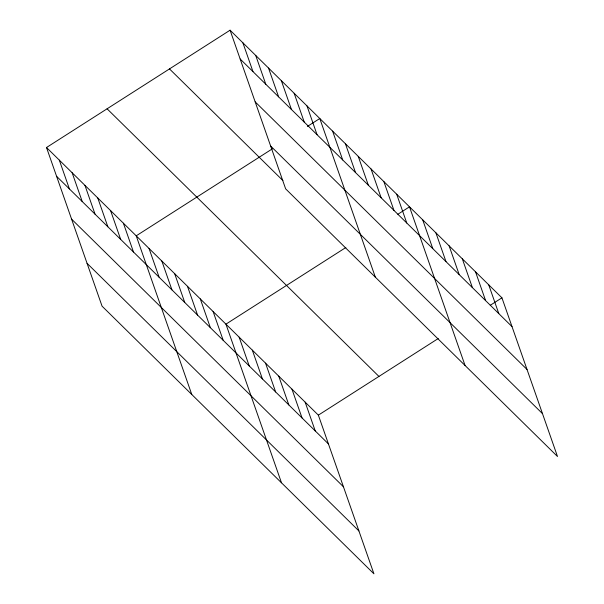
<?xml version="1.0" encoding="UTF-8"?>
<svg xmlns="http://www.w3.org/2000/svg" width="604" height="604" viewBox="0 0 604 604"><rect width="100%" height="100%" fill="white"/><g stroke="black" fill="none" stroke-linecap="round" stroke-linejoin="round"><path stroke-width="0.91" d="M46.508 147.512L318.361 415.144L373.921 573.8L102.068 306.175L46.508 147.512L230.079 30.2L501.932 297.825L557.492 456.488L285.639 188.856L230.079 30.2M272.412 148.795L136.217 235.832L191.778 394.488M307.361 126.455L319.788 118.52L375.348 277.176M345.843 247.519L225.934 324.152L281.494 482.807M397.847 214.277L409.497 206.832L465.065 365.495M318.361 415.144L438.27 338.512M490.282 305.269L501.932 297.825M240.158 58.996L512.011 326.621M255.167 101.85L527.02 369.474M270.63 146.002L542.483 413.627M169.498 68.916L282.921 180.573M107.089 108.803L378.942 376.428M56.587 176.308L328.448 443.932M71.597 219.161L343.45 486.786M87.059 263.321L358.912 530.946M488.727 284.824L498.806 313.619M475.522 271.83L485.608 300.618M462.317 258.829L472.404 287.625M449.112 245.828L459.199 274.624M435.907 232.834L445.994 261.623M422.702 219.833L432.789 248.621M396.685 194.216L406.771 223.012M383.872 181.6L393.951 210.396M371.052 168.984L381.139 197.772M358.24 156.368L368.319 185.156M345.42 143.752L355.507 172.54M332.608 131.136L342.687 159.924M306.975 105.896L317.055 134.692M294.156 93.28L304.242 122.076M281.343 80.664L291.422 109.46M268.523 68.048L278.61 96.844M255.711 55.432L265.79 84.228M242.891 42.816L252.978 71.612M305.156 402.143L315.243 430.931M291.951 389.142L302.038 417.938M278.746 376.141L288.833 404.937M265.541 363.147L275.628 391.936M252.336 350.146L262.423 378.942M239.139 337.145L249.218 365.941M213.114 311.536L223.201 340.324M200.302 298.912L210.381 327.708M187.482 286.296L197.568 315.092M174.669 273.68L184.748 302.476M161.849 261.064L171.936 289.86M149.037 248.448L159.116 277.244M123.405 223.216L133.484 252.011M110.585 210.6L120.672 239.388M97.772 197.984L107.852 226.772M84.953 185.368L95.039 214.156M72.14 172.752L82.22 201.54M59.32 160.136L69.407 188.924"/></g></svg>
